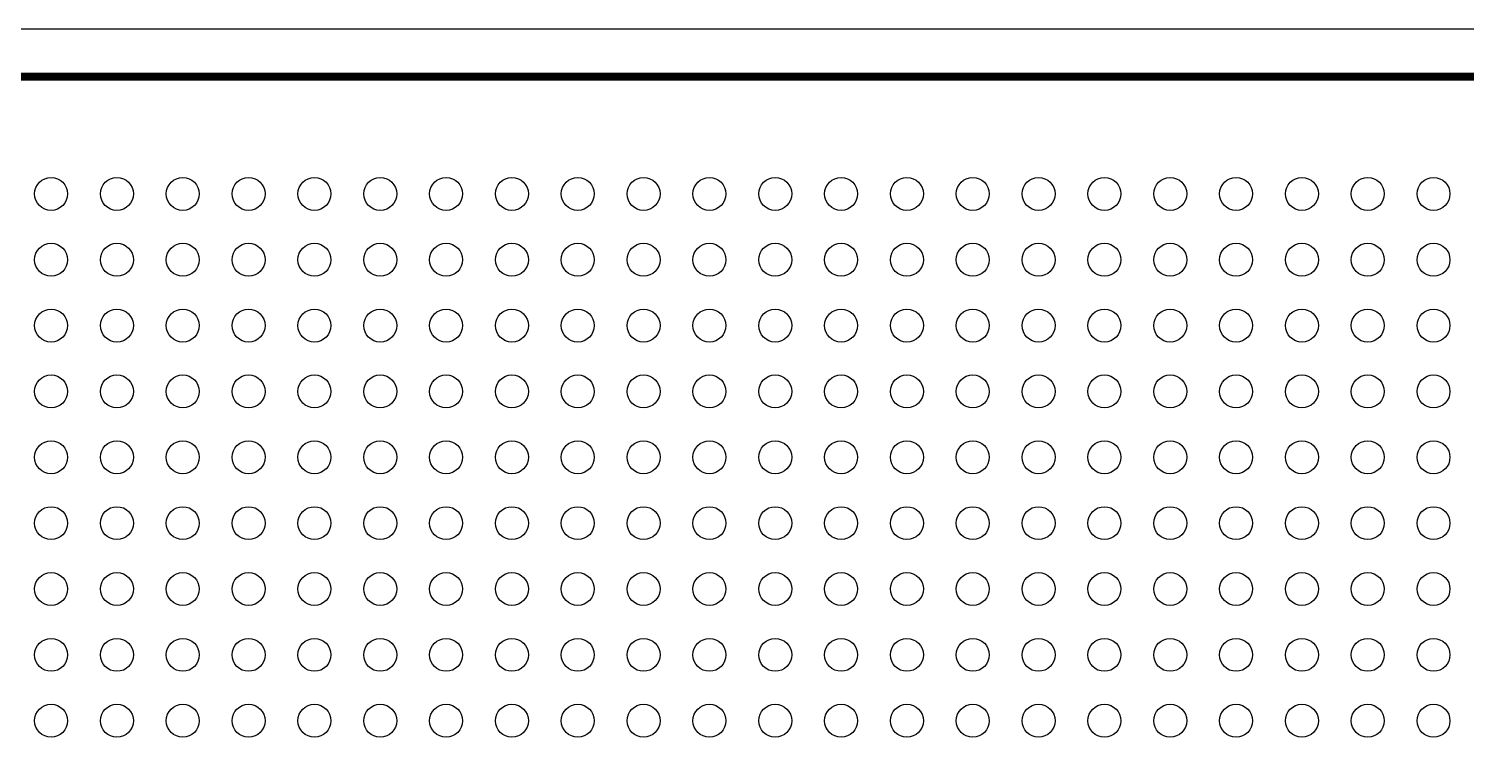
# Model space of a CAD drawing. Extents: x -92 to 135, y -31 to 116.
# Drawn here: x -61.31 to -33.58, y 65.81 to 79.82 of the extents above; entities that cross this region are included whole.
import ezdxf

# ---------------------------------------------------------------- set-up
doc = ezdxf.new("R2010")
doc.units = 0
for name, color, linetype in [('BG_OUTLINE', 2, 'CONTINUOUS'), ('PG_SILKSCREEN_TOP', 5, 'CONTINUOUS'), ('PIN_TOP', 6, 'CONTINUOUS')]:
    doc.layers.add(name, color=color, linetype=linetype)

msp = doc.modelspace()

# ---------------------------------------------------------------- linework, layer by layer
at = {"layer": 'BG_OUTLINE'}
msp.add_lwpolyline([(37.046154, -31.330392), (-33.161986, -31.330392), (-33.669986, -30.822392), (-33.669986, -23.875492, 1), (-35.574986, -23.875492), (-35.574986, -30.822392), (-36.082986, -31.330392), (-46.255686, -31.330392), (-46.763686, -30.822392), (-46.763686, -20.408392, 1), (-50.421286, -20.408392), (-50.421286, -26.834592), (-58.422286, -26.834592), (-58.422286, -18.579592), (-76.761086, -18.579592), (-76.761086, -26.834592), (-91.76385, -26.834592), (-91.76385, -7.549896), (-89.74582, -7.549896), (-89.74582, 53.448204), (-91.76385, 53.448204), (-91.76385, 79.8195), (98.226118, 79.8195)], format="xyb", dxfattribs=at)
at = {"layer": 'PG_SILKSCREEN_TOP', "const_width": 0.1524}
msp.add_lwpolyline([(-17.116552, 78.895702), (-72.894952, 78.895702)], dxfattribs=at)
at = {"layer": 'PIN_TOP'}
for centre in [(-60.880752, 76.635102), (-59.610752, 76.635102), (-58.340752, 76.635102), (-57.070752, 76.635102), (-55.800752, 76.635102), (-54.530752, 76.635102), (-53.260752, 76.635102), (-51.990752, 76.635102), (-50.720752, 76.635102), (-49.450752, 76.635102), (-48.180752, 76.635102), (-46.910752, 76.635102), (-45.640752, 76.635102), (-44.370752, 76.635102), (-43.100752, 76.635102), (-41.830752, 76.635102), (-40.560752, 76.635102), (-39.290752, 76.635102), (-38.020752, 76.635102), (-36.750752, 76.635102), (-35.480752, 76.635102), (-34.210752, 76.635102), (-60.880752, 75.365102), (-59.610752, 75.365102), (-58.340752, 75.365102), (-57.070752, 75.365102), (-55.800752, 75.365102), (-54.530752, 75.365102), (-53.260752, 75.365102), (-51.990752, 75.365102), (-50.720752, 75.365102), (-49.450752, 75.365102), (-48.180752, 75.365102), (-46.910752, 75.365102), (-45.640752, 75.365102), (-44.370752, 75.365102), (-43.100752, 75.365102), (-41.830752, 75.365102), (-40.560752, 75.365102), (-39.290752, 75.365102), (-38.020752, 75.365102), (-36.750752, 75.365102), (-35.480752, 75.365102), (-34.210752, 75.365102), (-60.880752, 74.095102), (-59.610752, 74.095102), (-58.340752, 74.095102), (-57.070752, 74.095102), (-55.800752, 74.095102), (-54.530752, 74.095102), (-53.260752, 74.095102), (-51.990752, 74.095102), (-50.720752, 74.095102), (-49.450752, 74.095102), (-48.180752, 74.095102), (-46.910752, 74.095102), (-45.640752, 74.095102), (-44.370752, 74.095102), (-43.100752, 74.095102), (-41.830752, 74.095102), (-40.560752, 74.095102), (-39.290752, 74.095102), (-38.020752, 74.095102), (-36.750752, 74.095102), (-35.480752, 74.095102), (-34.210752, 74.095102), (-60.880752, 72.825102), (-59.610752, 72.825102), (-58.340752, 72.825102), (-57.070752, 72.825102), (-55.800752, 72.825102), (-54.530752, 72.825102), (-53.260752, 72.825102), (-51.990752, 72.825102), (-50.720752, 72.825102), (-49.450752, 72.825102), (-48.180752, 72.825102), (-46.910752, 72.825102), (-45.640752, 72.825102), (-44.370752, 72.825102), (-43.100752, 72.825102), (-41.830752, 72.825102), (-40.560752, 72.825102), (-39.290752, 72.825102), (-38.020752, 72.825102), (-36.750752, 72.825102), (-35.480752, 72.825102), (-34.210752, 72.825102), (-60.880752, 71.555102), (-59.610752, 71.555102), (-58.340752, 71.555102), (-57.070752, 71.555102), (-55.800752, 71.555102), (-54.530752, 71.555102), (-53.260752, 71.555102), (-51.990752, 71.555102), (-50.720752, 71.555102), (-49.450752, 71.555102), (-48.180752, 71.555102), (-46.910752, 71.555102), (-45.640752, 71.555102), (-44.370752, 71.555102), (-43.100752, 71.555102), (-41.830752, 71.555102), (-40.560752, 71.555102), (-39.290752, 71.555102), (-38.020752, 71.555102), (-36.750752, 71.555102), (-35.480752, 71.555102), (-34.210752, 71.555102), (-60.880752, 70.285102), (-59.610752, 70.285102), (-58.340752, 70.285102), (-57.070752, 70.285102), (-55.800752, 70.285102), (-54.530752, 70.285102), (-53.260752, 70.285102), (-51.990752, 70.285102), (-50.720752, 70.285102), (-49.450752, 70.285102), (-48.180752, 70.285102), (-46.910752, 70.285102), (-45.640752, 70.285102), (-44.370752, 70.285102), (-43.100752, 70.285102), (-41.830752, 70.285102), (-40.560752, 70.285102), (-39.290752, 70.285102), (-38.020752, 70.285102), (-36.750752, 70.285102), (-35.480752, 70.285102), (-34.210752, 70.285102), (-60.880752, 69.015102), (-59.610752, 69.015102), (-58.340752, 69.015102), (-57.070752, 69.015102), (-55.800752, 69.015102), (-54.530752, 69.015102), (-53.260752, 69.015102), (-51.990752, 69.015102), (-50.720752, 69.015102), (-49.450752, 69.015102), (-48.180752, 69.015102), (-46.910752, 69.015102), (-45.640752, 69.015102), (-44.370752, 69.015102), (-43.100752, 69.015102), (-41.830752, 69.015102), (-40.560752, 69.015102), (-39.290752, 69.015102), (-38.020752, 69.015102), (-36.750752, 69.015102), (-35.480752, 69.015102), (-34.210752, 69.015102), (-60.880752, 67.745102), (-59.610752, 67.745102), (-58.340752, 67.745102), (-57.070752, 67.745102), (-55.800752, 67.745102), (-54.530752, 67.745102), (-53.260752, 67.745102), (-51.990752, 67.745102), (-50.720752, 67.745102), (-49.450752, 67.745102), (-48.180752, 67.745102), (-46.910752, 67.745102), (-45.640752, 67.745102), (-44.370752, 67.745102), (-43.100752, 67.745102), (-41.830752, 67.745102), (-40.560752, 67.745102), (-39.290752, 67.745102), (-38.020752, 67.745102), (-36.750752, 67.745102), (-35.480752, 67.745102), (-34.210752, 67.745102), (-60.880752, 66.475102), (-59.610752, 66.475102), (-58.340752, 66.475102), (-57.070752, 66.475102), (-55.800752, 66.475102), (-54.530752, 66.475102), (-53.260752, 66.475102), (-51.990752, 66.475102), (-50.720752, 66.475102), (-49.450752, 66.475102), (-48.180752, 66.475102), (-46.910752, 66.475102), (-45.640752, 66.475102), (-44.370752, 66.475102), (-43.100752, 66.475102), (-41.830752, 66.475102), (-40.560752, 66.475102), (-39.290752, 66.475102), (-38.020752, 66.475102), (-36.750752, 66.475102), (-35.480752, 66.475102), (-34.210752, 66.475102)]:
    msp.add_circle(centre, 0.3175, dxfattribs=at)

doc.saveas('drawing.dxf')
